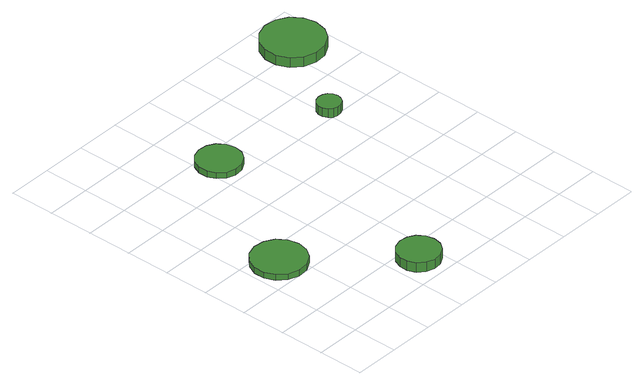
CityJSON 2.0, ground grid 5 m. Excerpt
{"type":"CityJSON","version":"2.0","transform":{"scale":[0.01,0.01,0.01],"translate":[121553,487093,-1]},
"CityObjects":{
"tree1":{"type":"SolitaryVegetationObject","attributes":{"function":"something"},"geometry":[{"type":"MultiSurface","lod":"1","boundaries":[[[0,1,2,3,4,5,6,7,8,9,10,11,12,13,14]],[[15,16,17,18,19,20,21,22,23,24,25,26,27,28,29]],[[0,29,28,1]],[[1,28,27,2]],[[2,27,26,3]],[[3,26,25,4]],[[4,25,24,5]],[[5,24,23,6]],[[6,23,22,7]],[[7,22,21,8]],[[8,21,20,9]],[[9,20,19,10]],[[10,19,18,11]],[[11,18,17,12]],[[12,17,16,13]],[[13,16,15,14]],[[14,15,29,0]]]}]},
"tree2":{"type":"SolitaryVegetationObject","attributes":{"function":"something"},"geometry":[{"type":"MultiSurface","lod":"1","boundaries":[[[30,31,32,33,34,35,36,37,38,39,40,41,42,43,44]],[[45,46,47,48,49,50,51,52,53,54,55,56,57,58,59]],[[30,59,58,31]],[[31,58,57,32]],[[32,57,56,33]],[[33,56,55,34]],[[34,55,54,35]],[[35,54,53,36]],[[36,53,52,37]],[[37,52,51,38]],[[38,51,50,39]],[[39,50,49,40]],[[40,49,48,41]],[[41,48,47,42]],[[42,47,46,43]],[[43,46,45,44]],[[44,45,59,30]]]}]},
"tree3":{"type":"SolitaryVegetationObject","attributes":{"function":"something"},"geometry":[{"type":"MultiSurface","lod":"1","boundaries":[[[60,61,62,63,64,65,66,67,68,69,70,71,72,73,74]],[[75,76,77,78,79,80,81,82,83,84,85,86,87,88,89]],[[60,89,88,61]],[[61,88,87,62]],[[62,87,86,63]],[[63,86,85,64]],[[64,85,84,65]],[[65,84,83,66]],[[66,83,82,67]],[[67,82,81,68]],[[68,81,80,69]],[[69,80,79,70]],[[70,79,78,71]],[[71,78,77,72]],[[72,77,76,73]],[[73,76,75,74]],[[74,75,89,60]]]}]},
"tree4":{"type":"SolitaryVegetationObject","attributes":{"function":"something"},"geometry":[{"type":"MultiSurface","lod":"1","boundaries":[[[90,91,92,93,94,95,96,97,98,99,100,101,102,103,104]],[[105,106,107,108,109,110,111,112,113,114,115,116,117,118,119]],[[90,119,118,91]],[[91,118,117,92]],[[92,117,116,93]],[[93,116,115,94]],[[94,115,114,95]],[[95,114,113,96]],[[96,113,112,97]],[[97,112,111,98]],[[98,111,110,99]],[[99,110,109,100]],[[100,109,108,101]],[[101,108,107,102]],[[102,107,106,103]],[[103,106,105,104]],[[104,105,119,90]]]}]},
"tree5":{"type":"SolitaryVegetationObject","attributes":{"function":"something"},"geometry":[{"type":"MultiSurface","lod":"1","boundaries":[[[120,121,122,123,124,125,126,127,128,129,130,131,132,133,134]],[[135,136,137,138,139,140,141,142,143,144,145,146,147,148,149]],[[120,149,148,121]],[[121,148,147,122]],[[122,147,146,123]],[[123,146,145,124]],[[124,145,144,125]],[[125,144,143,126]],[[126,143,142,127]],[[127,142,141,128]],[[128,141,140,129]],[[129,140,139,130]],[[130,139,138,131]],[[131,138,137,132]],[[132,137,136,133]],[[133,136,135,134]],[[134,135,149,120]]]}]}
},
"vertices":[
[647,1299,129],[621,1419,129],[549,1519,129],[442,1580,129],[320,1593,129],[203,1555,129],[111,1473,129],[61,1360,129],[61,1237,129],[111,1124,129],[203,1042,129],[320,1004,129],[442,1017,129],[549,1078,129],[621,1178,129],[621,1178,59],[549,1078,59],[442,1017,59],[320,1004,59],[203,1042,59],[111,1124,59],[61,1237,59],[61,1360,59],[111,1473,59],[203,1555,59],[320,1593,59],[442,1580,59],[549,1519,59],[621,1419,59],[647,1299,59],
[1535,324,172],[1515,418,172],[1459,495,172],[1376,543,172],[1280,553,172],[1189,524,172],[1118,460,172],[1079,372,172],[1079,276,172],[1118,188,172],[1189,124,172],[1280,95,172],[1376,105,172],[1459,153,172],[1515,230,172],[1515,230,59],[1459,153,59],[1376,105,59],[1280,95,59],[1189,124,59],[1118,188,59],[1079,276,59],[1079,372,59],[1118,460,59],[1189,524,59],[1280,553,59],[1376,543,59],[1459,495,59],[1515,418,59],[1535,324,59],
[1436,2817,129],[1415,2917,129],[1355,2999,129],[1267,3050,129],[1166,3060,129],[1070,3029,129],[994,2961,129],[953,2868,129],[953,2766,129],[994,2674,129],[1070,2606,129],[1166,2574,129],[1267,2585,129],[1355,2636,129],[1415,2718,129],[1415,2718,60],[1355,2636,60],[1267,2585,60],[1166,2574,60],[1070,2606,60],[994,2674,60],[953,2766,60],[953,2868,60],[994,2961,60],[1070,3029,60],[1166,3060,60],[1267,3050,60],[1355,2999,60],[1415,2917,60],[1436,2817,60],
[2702,2608,166],[2690,2660,166],[2659,2703,166],[2613,2730,166],[2560,2735,166],[2509,2719,166],[2469,2683,166],[2447,2634,166],[2447,2581,166],[2469,2532,166],[2509,2496,166],[2560,2480,166],[2613,2485,166],[2659,2512,166],[2690,2555,166],[2690,2555,60],[2659,2512,60],[2613,2485,60],[2560,2480,60],[2509,2496,60],[2469,2532,60],[2447,2581,60],[2447,2634,60],[2469,2683,60],[2509,2719,60],[2560,2735,60],[2613,2730,60],[2659,2703,60],[2690,2660,60],[2702,2608,60],
[3464,3561,176],[3435,3699,176],[3352,3813,176],[3229,3884,176],[3089,3899,176],[2954,3855,176],[2849,3761,176],[2792,3631,176],[2792,3490,176],[2849,3361,176],[2954,3266,176],[3089,3223,176],[3229,3237,176],[3352,3308,176],[3435,3422,176],[3435,3422,60],[3352,3308,60],[3229,3237,60],[3089,3223,60],[2954,3266,60],[2849,3361,60],[2792,3490,60],[2792,3631,60],[2849,3761,60],[2954,3855,60],[3089,3899,60],[3229,3884,60],[3352,3813,60],[3435,3699,60],[3464,3561,60]
]}
